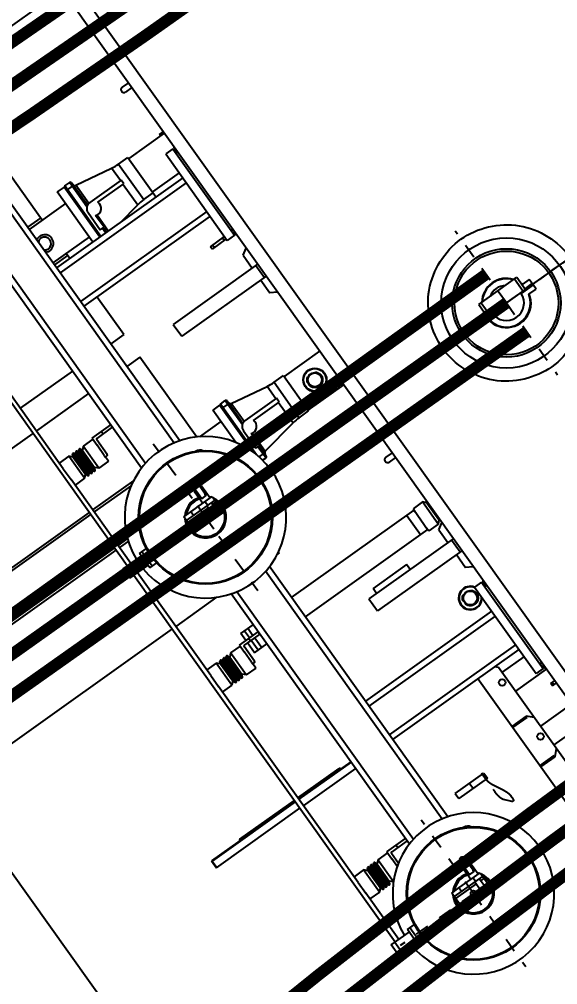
# Model space of a CAD drawing. Header units: feet. Extents: x 2321988 to 2329858, y 6722724 to 6730499.
# Drawn here: x 2326086.94 to 2326090.77, y 6726888.33 to 6726895.19 of the extents above; entities that cross this region are included whole.
import ezdxf

# ---------------------------------------------------------------- set-up
doc = ezdxf.new("R2010")
doc.units = ezdxf.units.FT
doc.header["$MEASUREMENT"] = 0
doc.header["$PDSIZE"] = 5
doc.linetypes.add('Midpoint Site Plan$0$CENTER', pattern=[2, 1.25, -0.25, 0.25, -0.25])
doc.linetypes.add('Midpoint Site Plan$0$HIDDEN', pattern=[0.375, 0.25, -0.125])
doc.layers.add('BESS Dimensions', color=3, linetype='Continuous')
doc.layers.add('C-BESS-EQUIPMENT', color=255, linetype='Continuous')
doc.styles.add('TG_DIMS', font='arial.ttf')
doc.dimstyles.new('TG-PROPOSED-ANNO', dxfattribs={"dimtxt": 0.1, "dimasz": 0.1, "dimexe": 0.05, "dimexo": 0.05, "dimgap": 0.02, "dimtad": 0, "dimtih": 1, "dimtoh": 1, "dimdsep": 46, "dimtxsty": 'TG_DIMS', "dimcen": 0, "dimclrd": 256, "dimclre": 256, "dimclrt": 256, "dimaunit": 1, "dimadec": 6, "dimazin": 2, "dimtfac": 1, "dimtofl": 0, "dimtmove": 1, "dimatfit": 3, "dimfxl": 1, "dimtolj": 1, "dimtzin": 0, "dimarcsym": 0})

# ---------------------------------------------------------------- blocks, each defined once
blk = doc.blocks.new('Midpoint Site Plan$0$A$Cc1a3344c')
at = {"linetype": 'Midpoint Site Plan$0$CENTER'}
for p, q in [((0, 0), (0, -799.2)), ((0, -850), (0, -659)), ((0, -850), (-191, -850)), ((0, -850), (191, -850)), ((0, -850), (0, -1041)), ((0, -900.8), (0, -3083.7)), ((0, -1600), (0, -1455.2)), ((875, -1461.6), (879.7, -1461.6)), ((1000, -1650), (1000, -1455.2)), ((833.1, -1479), (855.9, -1467.1)), ((885.7, -1466.9), (872.5, -1479.1)), ((797.5, -1484.6), (814, -1484.6)), ((849.1, -1484.6), (841.5, -1484.6)), ((0, -1650), (0, -1600)), ((-50, -1650), (-194.8, -1650)), ((0, -1650), (-50, -1650)), ((0, -1650), (50, -1650)), ((0, -1650), (0, -1700)), ((50, -1650), (194.8, -1650)), ((1000, -1650), (805.2, -1650)), ((1000, -1650), (1194.8, -1650)), ((1000, -1650), (1000, -1844.8)), ((0, -1700), (0, -1844.8))]:
    blk.add_line(p, q, dxfattribs=at)
at = {"linetype": 'Continuous'}
for p, q in [((-1.6, -780.2), (-12.7, -780.2)), ((-12.7, -780.2), (-12.7, -799.2)), ((-1.6, -799.2), (-1.6, -780.2)), ((12.7, -780.2), (1.6, -780.2)), ((1.6, -780.2), (1.6, -811.9)), ((12.7, -799.3), (12.7, -780.2)), ((-32, -799.2), (0, -799.2)), ((-32, -900.8), (-32, -799.2)), ((-32, -805.5), (0, -805.5)), ((0, -900.8), (0, -799.2)), ((-32, -894.4), (0, -894.4)), ((-32, -900.8), (0, -900.8)), ((2359.7, -1210.2), (-1958.5, -1210.2)), ((2367.9, -1240), (-1958.5, -1240)), ((-1110.9, -1240), (-1110.9, -1464.5)), ((-1079.1, -1240), (-1079.1, -1464.5)), ((-863.3, -1240), (-863.3, -1256.6)), ((-850.6, -1240), (-850.6, -1256.6)), ((-733.2, -1250.1), (-733.2, -1240)), ((-729.4, -1246.2), (-733.2, -1246.2)), ((-729.4, -1250.1), (-733.2, -1250.1)), ((-729.4, -1240), (-729.4, -1334.5)), ((-691.1, -1244.5), (-461.1, -1244.5)), ((-691.1, -1244.5), (-691.1, -1263.5)), ((-678.7, -1240), (-678.7, -1244.5)), ((-473.5, -1240), (-473.5, -1244.5)), ((-461.1, -1244.5), (-461.1, -1263.5)), ((-415, -1254.5), (-423.4, -1240)), ((-380.9, -1240), (-380.9, -1464.5)), ((-380.9, -1244.5), (-349.1, -1244.5)), ((-349.1, -1240), (-349.1, -1464.5)), ((-306.6, -1240), (-315, -1254.5)), ((-149.5, -1240), (-149.5, -1334.5)), ((-60.5, -1240), (-60.5, -1334.5)), ((-3.2, -1250.1), (-3.2, -1240)), ((3.2, -1246.2), (-3.2, -1246.2)), ((3.2, -1250.1), (-3.2, -1250.1)), ((3.2, -1250.1), (3.2, -1240)), ((120.7, -1240), (120.7, -1256.6)), ((133.4, -1240), (133.4, -1256.6)), ((252.5, -1241.2), (245.7, -1248)), ((304.3, -1248), (245.7, -1248)), ((245.7, -1248), (245.7, -1273.4)), ((252.5, -1241.2), (249.4, -1240)), ((252.5, -1241.2), (297.5, -1241.2)), ((297.5, -1241.2), (300.6, -1240)), ((297.5, -1241.2), (304.3, -1248)), ((304.3, -1248), (304.3, -1273.4)), ((315, -1254.5), (306.6, -1240)), ((349.1, -1240), (349.1, -1464.5)), ((349.1, -1244.5), (380.9, -1244.5)), ((380.9, -1240), (380.9, -1464.5)), ((423.4, -1240), (415, -1254.5)), ((461.1, -1244.5), (691.1, -1244.5)), ((461.1, -1244.5), (461.1, -1263.5)), ((473.5, -1240), (473.5, -1244.5)), ((678.7, -1240), (678.7, -1244.5)), ((691.1, -1244.5), (691.1, -1263.5)), ((696, -1240), (696, -1321.8)), ((726.8, -1250.1), (726.8, -1240)), ((733.2, -1246.2), (726.8, -1246.2)), ((733.2, -1250.1), (726.8, -1250.1)), ((733.2, -1250.1), (733.2, -1240)), ((789, -1240), (789, -1321.8)), ((839, -1240), (839, -1321.8)), ((-691.1, -1263.5), (-461.1, -1263.5)), ((-640.5, -1263.5), (-640.5, -1334.5)), ((-626.9, -1263.5), (-626.9, -1599.2)), ((-614.2, -1263.5), (-614.2, -1599.2)), ((-538, -1263.5), (-538, -1599.2)), ((-525.3, -1263.5), (-525.3, -1599.2)), ((-471.1, -1301.5), (-471.1, -1263.5)), ((-464.8, -1269.5), (-471.1, -1269.5)), ((-464.8, -1263.5), (-464.8, -1301.5)), ((-415, -1254.5), (-380.9, -1254.5)), ((-349.1, -1254.5), (-315, -1254.5)), ((245.7, -1273.4), (252.8, -1273.4)), ((249.6, -1273.4), (300.4, -1273.4)), ((249.6, -1599.2), (249.6, -1273.4)), ((297.2, -1273.4), (304.3, -1273.4)), ((300.4, -1273.4), (300.4, -1599.2)), ((315, -1254.5), (349.1, -1254.5)), ((380.9, -1254.5), (415, -1254.5)), ((461.1, -1263.5), (691.1, -1263.5)), ((525.3, -1263.5), (525.3, -1599.2)), ((538, -1263.5), (538, -1599.2)), ((614.2, -1263.5), (614.2, -1599.2)), ((626.9, -1263.5), (626.9, -1599.2)), ((646, -1263.5), (646, -1321.8)), ((-464.8, -1295.5), (-471.1, -1295.5)), ((249.6, -1292.4), (300.4, -1292.4)), ((-464.8, -1301.5), (-471.1, -1301.5)), ((-732.1, -1334.5), (-626.9, -1334.5)), ((-732.1, -1359.5), (-732.1, -1334.5)), ((-637.9, -1359.5), (-637.9, -1334.5)), ((-152.1, -1334.5), (-57.9, -1334.5)), ((-152.1, -1359.5), (-152.1, -1334.5)), ((-57.9, -1359.5), (-57.9, -1334.5)), ((632.8, -1321.8), (626.9, -1327.7)), ((982.2, -1321.8), (632.8, -1321.8)), ((766.2, -1321.8), (753.5, -1334.5)), ((753.5, -1334.5), (756.7, -1334.5)), ((753.5, -1334.5), (753.5, -1372.6)), ((756.7, -1334.5), (756.7, -1372.6)), ((861.5, -1334.5), (848.8, -1321.8)), ((861.5, -1334.5), (858.3, -1334.5)), ((858.3, -1372.6), (858.3, -1334.5)), ((861.5, -1372.6), (861.5, -1334.5)), ((349.1, -1355), (336.1, -1355)), ((336.1, -1355), (336.1, -1444)), ((-748.5, -1461.4), (-733.6, -1376.9)), ((-700.8, -1376.9), (-733.6, -1376.9)), ((-732.1, -1359.5), (-637.9, -1359.5)), ((-690.8, -1375.2), (-700.8, -1375.2)), ((-700.8, -1375.2), (-700.8, -1458.5)), ((-690.8, -1443.9), (-690.8, -1375.2)), ((-690.8, -1376.9), (-636.4, -1376.9)), ((-626.9, -1430.4), (-636.4, -1376.9)), ((-168.5, -1461.4), (-153.6, -1376.9)), ((-120.8, -1376.9), (-153.6, -1376.9)), ((-152.1, -1359.5), (-57.9, -1359.5)), ((-110.8, -1375.2), (-120.8, -1375.2)), ((-120.8, -1375.2), (-120.8, -1458.5)), ((-110.8, -1443.9), (-110.8, -1375.2)), ((-110.8, -1376.9), (-56.4, -1376.9)), ((-41.5, -1461.4), (-56.4, -1376.9)), ((1014, -1372.6), (626.9, -1372.6)), ((753.5, -1363.9), (756.7, -1363.9)), ((861.5, -1363.9), (858.3, -1363.9)), ((1014, -1475.9), (1014, -1372.6)), ((-700.5, -1461.4), (-748.5, -1461.4)), ((-669.5, -1461.4), (-626.9, -1461.4)), ((-120.5, -1461.4), (-168.5, -1461.4)), ((-89.5, -1461.4), (-41.5, -1461.4)), ((349.1, -1444), (336.1, -1444)), ((-761, -1468.5), (-697.2, -1468.5)), ((-761, -1481.5), (-761, -1468.5)), ((-626.9, -1481.5), (-761, -1481.5)), ((-758, -1465.5), (-699.1, -1465.5)), ((-751, -1484.5), (-751, -1465.5)), ((-685, -1474.3), (-639.1, -1474.3)), ((-639.1, -1464.5), (-670.4, -1464.5)), ((-639.1, -1474.3), (-639.1, -1464.5)), ((-639.1, -1465.5), (-626.9, -1465.5)), ((-639.1, -1468.5), (-626.9, -1468.5)), ((-380.9, -1464.5), (-349.1, -1464.5)), ((-181, -1468.5), (-117.2, -1468.5)), ((-181, -1481.5), (-181, -1468.5)), ((-46.1, -1481.5), (-181, -1481.5)), ((-178, -1465.5), (-119.1, -1465.5)), ((-171, -1484.5), (-171, -1465.5)), ((-105, -1474.3), (-59.1, -1474.3)), ((-59.1, -1464.5), (-90.4, -1464.5)), ((-59.1, -1474.3), (-59.1, -1464.5)), ((-59.1, -1465.5), (-32, -1465.5)), ((-59.1, -1468.5), (-29, -1468.5)), ((-39, -1479.4), (-39, -1465.5)), ((-29, -1477.8), (-29, -1468.5)), ((349.1, -1464.5), (380.9, -1464.5)), ((801.2, -1480.6), (813.9, -1480.6)), ((801.2, -1556.8), (801.2, -1480.6)), ((813.9, -1480.6), (813.9, -1556.8)), ((-626.9, -1484.5), (-760, -1484.5)), ((-760, -1484.5), (-760, -1502.5)), ((-626.9, -1502.5), (-760, -1502.5)), ((-729.4, -1502.5), (-729.4, -1599.2)), ((-640.5, -1502.5), (-640.5, -1599.2)), ((-56.1, -1484.5), (-180, -1484.5)), ((-180, -1484.5), (-180, -1502.5)), ((-93.5, -1502.5), (-180, -1502.5)), ((-149.5, -1502.5), (-149.5, -1559.1)), ((801.2, -1518.7), (813.9, -1518.7)), ((-729.4, -1564.5), (-847.7, -1564.5)), ((-735, -1564.5), (-735, -1599.2)), ((-626.9, -1564.5), (-640.5, -1564.5)), ((-635, -1564.5), (-635, -1599.2)), ((-425, -1564.5), (-525.3, -1564.5)), ((-425, -1564.5), (-425, -1599.2)), ((-152.4, -1564.5), (-365, -1564.5)), ((-365, -1564.5), (-365, -1599.2)), ((-155, -1564.5), (-155, -1569.6)), ((155, -1564.5), (152.3, -1564.5)), ((155, -1564.5), (155, -1569.4)), ((801.2, -1556.8), (813.9, -1556.8)), ((-167.2, -1599.2), (-832.7, -1599.2)), ((832.8, -1599.2), (167.3, -1599.2)), ((-170.4, -1611.9), (-829.5, -1611.9)), ((-38, -1621.5), (-73, -1621.5)), ((-28, -1617.5), (-60, -1617.5)), ((-60, -1617.5), (-60, -1621)), ((-60, -1621), (-38, -1621)), ((-38, -1621), (-38, -1634)), ((-28, -1612), (13.2, -1612)), ((-28, -1669), (-28, -1612)), ((-18.5, -1612), (-18.5, -1688)), ((3, -1621.5), (-18.5, -1621.5)), ((-13.5, -1612), (-13.5, -1621.5)), ((3, -1633.5), (3, -1621.5)), ((13.2, -1612), (13.2, -1688)), ((829.6, -1611.9), (170.5, -1611.9)), ((962, -1621.5), (927, -1621.5)), ((972, -1617.5), (940, -1617.5)), ((940, -1617.5), (940, -1621)), ((940, -1621), (962, -1621)), ((962, -1621), (962, -1634)), ((972, -1612), (1013.2, -1612)), ((972, -1669), (972, -1612)), ((981.5, -1612), (981.5, -1688)), ((1003, -1621.5), (981.5, -1621.5)), ((986.5, -1612), (986.5, -1621.5)), ((1003, -1633.5), (1003, -1621.5)), ((1013.2, -1612), (1013.2, -1688)), ((-38, -1633.5), (-73, -1633.5)), ((-60, -1634), (-38, -1634)), ((-60, -1634), (-60, -1637.5)), ((-28, -1637.5), (-60, -1637.5)), ((-28, -1631), (-18.5, -1631)), ((3, -1633.5), (-18.5, -1633.5)), ((-13.5, -1633.5), (-13.5, -1688)), ((962, -1633.5), (927, -1633.5)), ((940, -1634), (962, -1634)), ((940, -1634), (940, -1637.5)), ((972, -1637.5), (940, -1637.5)), ((972, -1631), (981.5, -1631)), ((1003, -1633.5), (981.5, -1633.5)), ((986.5, -1633.5), (986.5, -1688)), ((-18.5, -1669), (-28, -1669)), ((-28, -1688), (-28, -1669)), ((981.5, -1669), (972, -1669)), ((972, -1688), (972, -1669)), ((-170.5, -1688.1), (-829.3, -1688.1)), ((13.2, -1688), (-28, -1688)), ((829.5, -1688.1), (170.7, -1688.1)), ((1013.2, -1688), (972, -1688)), ((-167.2, -1700.8), (-832.9, -1700.8)), ((-425, -1700.8), (-425, -1839.7)), ((-365, -1700.8), (-365, -1839.7)), ((-282, -1750.8), (-282, -1700.8)), ((-275.6, -1742.1), (-275.6, -1703.2)), ((832.8, -1700.8), (167.1, -1700.8)), ((249.6, -1733.7), (249.6, -1700.8)), ((268, -1750.8), (268, -1700.8)), ((274.4, -1742.1), (274.4, -1703.2)), ((300.4, -1733.7), (300.4, -1700.8)), ((613.7, -1700.8), (613.7, -1839.7)), ((614.7, -1700.8), (614.7, -1839.7)), ((631.7, -1839.7), (631.7, -1700.8)), ((818, -1750.8), (818, -1700.8)), ((824.4, -1742.1), (824.4, -1703.2)), ((-282, -1725.8), (-275.6, -1725.8)), ((-155, -1730.5), (-155, -1839.7)), ((155, -1731), (155, -1839.7)), ((249.6, -1714.7), (268, -1714.7)), ((268, -1724.2), (249.6, -1724.2)), ((268, -1733.7), (249.6, -1733.7)), ((268, -1725.8), (274.4, -1725.8)), ((274.4, -1714.7), (300.4, -1714.7)), ((300.4, -1724.2), (274.4, -1724.2)), ((300.4, -1733.7), (274.4, -1733.7)), ((611.2, -1839.7), (611.2, -1729.9)), ((613.7, -1727.9), (613.2, -1727.9)), ((613.2, -1839.7), (613.2, -1727.9)), ((818, -1725.8), (824.4, -1725.8)), ((-282, -1750.8), (-263.4, -1750.8)), ((-279.3, -1750.8), (-279.3, -1776.2)), ((-234.4, -1744.4), (-273.3, -1744.4)), ((-236.6, -1750.8), (-263.4, -1750.8)), ((-236.6, -1750.8), (-232, -1750.8)), ((-232, -1750.8), (-232, -1746.8)), ((-220.7, -1750.8), (-232, -1750.8)), ((-220.7, -1750.8), (-220.7, -1776.2)), ((-149.5, -1740.6), (-149.5, -1839.7)), ((268, -1750.8), (286.6, -1750.8)), ((270.7, -1750.8), (270.7, -1776.2)), ((315.6, -1744.4), (276.7, -1744.4)), ((313.4, -1750.8), (286.6, -1750.8)), ((313.4, -1750.8), (318, -1750.8)), ((318, -1750.8), (318, -1746.8)), ((329.3, -1750.8), (318, -1750.8)), ((329.3, -1750.8), (329.3, -1776.2)), ((818, -1750.8), (836.6, -1750.8)), ((820.7, -1750.8), (820.7, -1776.2)), ((853.1, -1744.4), (826.7, -1744.4)), ((857.3, -1750.8), (836.6, -1750.8)), ((-220.7, -1776.2), (-279.3, -1776.2)), ((-279.3, -1776.2), (-272.5, -1783)), ((-220.7, -1776.2), (-227.5, -1783)), ((329.3, -1776.2), (270.7, -1776.2)), ((270.7, -1776.2), (277.5, -1783)), ((329.3, -1776.2), (322.5, -1783)), ((879.1, -1776.2), (820.7, -1776.2)), ((820.7, -1776.2), (827.5, -1783)), ((879.2, -1776.3), (872.5, -1783)), ((-278.1, -1785.2), (-272.5, -1783)), ((-278.1, -1785.2), (-221.9, -1785.2)), ((-278.1, -1788.9), (-221.9, -1788.9)), ((-272.5, -1791.2), (-278.1, -1788.9)), ((-278.1, -1793.4), (-272.5, -1791.2)), ((-278.1, -1793.4), (-221.9, -1793.4)), ((-278.1, -1797.1), (-221.9, -1797.1)), ((-272.5, -1799.3), (-278.1, -1797.1)), ((-272.5, -1783), (-227.5, -1783)), ((-272.5, -1791.2), (-227.5, -1791.2)), ((-221.9, -1785.2), (-227.5, -1783)), ((-227.5, -1791.2), (-221.9, -1788.9)), ((-221.9, -1793.4), (-227.5, -1791.2)), ((-227.5, -1799.3), (-221.9, -1797.1)), ((-19, -1812), (-19, -1793.3)), ((19, -1812), (19, -1793.3)), ((271.9, -1785.2), (277.5, -1783)), ((271.9, -1785.2), (328.1, -1785.2)), ((271.9, -1788.9), (328.1, -1788.9)), ((277.5, -1791.2), (271.9, -1788.9)), ((271.9, -1793.4), (277.5, -1791.2)), ((271.9, -1793.4), (328.1, -1793.4)), ((271.9, -1797.1), (328.1, -1797.1)), ((277.5, -1799.3), (271.9, -1797.1)), ((277.5, -1783), (322.5, -1783)), ((277.5, -1791.2), (322.5, -1791.2)), ((328.1, -1785.2), (322.5, -1783)), ((322.5, -1791.2), (328.1, -1788.9)), ((328.1, -1793.4), (322.5, -1791.2)), ((322.5, -1799.3), (328.1, -1797.1)), ((821.9, -1785.2), (827.5, -1783)), ((821.9, -1785.2), (878.1, -1785.2)), ((821.9, -1788.9), (878.1, -1788.9)), ((827.5, -1791.2), (821.9, -1788.9)), ((821.9, -1793.4), (827.5, -1791.2)), ((821.9, -1793.4), (878.1, -1793.4)), ((821.9, -1797.1), (878.1, -1797.1)), ((827.5, -1799.3), (821.9, -1797.1)), ((827.5, -1783), (872.5, -1783)), ((827.5, -1791.2), (872.5, -1791.2)), ((878.1, -1785.2), (872.5, -1783)), ((872.5, -1791.2), (878.1, -1788.9)), ((878.1, -1793.4), (872.5, -1791.2)), ((872.5, -1799.3), (878.1, -1797.1)), ((981, -1812), (981, -1793.3)), ((1019, -1812), (1019, -1793.3)), ((-272.5, -1807.5), (-279.3, -1814.3)), ((-220.7, -1814.3), (-279.3, -1814.3)), ((-279.3, -1814.3), (-279.3, -1839.7)), ((-278.1, -1801.6), (-272.5, -1799.3)), ((-278.1, -1801.6), (-221.9, -1801.6)), ((-278.1, -1805.3), (-221.9, -1805.3)), ((-272.5, -1807.5), (-278.1, -1805.3)), ((-272.5, -1799.3), (-227.5, -1799.3)), ((-272.5, -1807.5), (-227.5, -1807.5)), ((-221.9, -1801.6), (-227.5, -1799.3)), ((-227.5, -1807.5), (-221.9, -1805.3)), ((-227.5, -1807.5), (-220.7, -1814.3)), ((-220.7, -1814.3), (-220.7, -1839.7)), ((-60.5, -1813.9), (-60.5, -1839.7)), ((-55, -1815.7), (-55, -1839.7)), ((19, -1805.7), (-19, -1805.7)), ((19, -1812), (-19, -1812)), ((-12.5, -1859.8), (-12.5, -1812)), ((12.5, -1859.8), (12.5, -1812)), ((277.5, -1807.5), (270.7, -1814.3)), ((329.3, -1814.3), (270.7, -1814.3)), ((270.7, -1814.3), (270.7, -1839.7)), ((271.9, -1801.6), (277.5, -1799.3)), ((271.9, -1801.6), (328.1, -1801.6)), ((271.9, -1805.3), (328.1, -1805.3)), ((277.5, -1807.5), (271.9, -1805.3)), ((277.5, -1799.3), (322.5, -1799.3)), ((277.5, -1807.5), (322.5, -1807.5)), ((328.1, -1801.6), (322.5, -1799.3)), ((322.5, -1807.5), (328.1, -1805.3)), ((322.5, -1807.5), (329.3, -1814.3)), ((329.3, -1814.3), (329.3, -1839.7)), ((611.2, -1811.1), (613.7, -1811.1)), ((827.5, -1807.5), (820.7, -1814.3)), ((879.3, -1814.3), (820.7, -1814.3)), ((820.7, -1814.3), (820.7, -1839.7)), ((821.9, -1801.6), (827.5, -1799.3)), ((821.9, -1801.6), (878.1, -1801.6)), ((821.9, -1805.3), (878.1, -1805.3)), ((827.5, -1807.5), (821.9, -1805.3)), ((827.5, -1799.3), (872.5, -1799.3)), ((827.5, -1807.5), (872.5, -1807.5)), ((878.1, -1801.6), (872.5, -1799.3)), ((872.5, -1807.5), (878.1, -1805.3)), ((872.5, -1807.5), (879.3, -1814.3)), ((879.3, -1814.3), (879.3, -1839.7)), ((1019, -1805.7), (981, -1805.7)), ((1019, -1812), (981, -1812)), ((987.5, -1859.8), (987.5, -1812)), ((1012.5, -1859.8), (1012.5, -1812)), ((-264.5, -1839.7), (-785.5, -1839.7)), ((-264.5, -1839.7), (-235.5, -1839.7)), ((-12.5, -1839.7), (-235.5, -1839.7)), ((285.5, -1839.7), (12.5, -1839.7)), ((285.5, -1839.7), (314.5, -1839.7)), ((835.5, -1839.7), (314.5, -1839.7)), ((835.5, -1839.7), (864.5, -1839.7)), ((987.5, -1839.7), (864.5, -1839.7)), ((-12.5, -1849.2), (-987.5, -1849.2)), ((-365, -1849.2), (-365, -2924.5)), ((-155, -1849.2), (-155, -2924.5)), ((-149.5, -1849.2), (-149.5, -2924.5)), ((-60.5, -1849.2), (-60.5, -2924.5)), ((-55, -1849.2), (-55, -3000.7)), ((12.5, -1850.3), (-12.5, -1850.3)), ((12.5, -1859.8), (-12.5, -1859.8)), ((987.5, -1849.2), (12.5, -1849.2)), ((155, -1849.2), (155, -2959.5)), ((611.2, -1993.9), (611.2, -1849.2)), ((613.2, -1995.9), (613.2, -1849.2)), ((613.7, -1849.2), (613.7, -2071.1)), ((614.7, -1849.2), (614.7, -2070.1)), ((631.7, -2071.1), (631.7, -1849.2)), ((1012.5, -1850.3), (987.5, -1850.3)), ((1012.5, -1859.8), (987.5, -1859.8)), ((611.2, -1912.7), (613.7, -1912.7)), ((613.7, -1995.9), (613.2, -1995.9)), ((613.7, -2071.1), (631.7, -2071.1)), ((614.7, -2070.1), (631.7, -2070.1))]:
    blk.add_line(p, q, dxfattribs=at)
for centre, radius in [((0, -850), 141), ((0, -850), 117.5), ((0, -850), 112.5), ((-105, -1284.5), 25.4), ((-105, -1284.5), 24.4), ((-105, -1284.5), 16), ((-105, -1284.5), 15), ((475, -1284.5), 16), ((475, -1284.5), 15), ((664, -1334.5), 7.14), ((807.6, -1334.5), 7.14), ((0, -1650), 144.8), ((1000, -1650), 144.8), ((0, -1650), 143), ((1000, -1650), 143), ((0, -1650), 6), ((1000, -1650), 6)]:
    blk.add_circle(centre, radius, dxfattribs=at)
at = {"linetype": 'Midpoint Site Plan$0$HIDDEN'}
for centre in [(-105, -1284.5), (475, -1284.5)]:
    blk.add_circle(centre, 16.9, dxfattribs=at)
at = {"linetype": 'Continuous'}
for centre, radius, start, end in [((0, -850), 53.3, 127.2357, 232.7643), ((0, -850), 52.3, 127.7396, 232.2604), ((0, -850), 53.3, 103.9308, 107.0191), ((0, -850), 53.3, 252.9809, 76.0574), ((0, -850), 52.3, 256.3287, 75.9412), ((0, -850), 53.3, 88.2886, 91.7114), ((0, -850), 38.1, 87.5895, 90), ((0, -850), 38.1, 270, 87.6116), ((0, -850), 38.1, 147.1436, 212.8564), ((-678.7, -1219.1), 25.4, 235.3685, 270), ((-473.5, -1219.1), 25.4, 270, 304.6315), ((473.5, -1219.1), 25.4, 235.3685, 270), ((678.7, -1219.1), 25.4, 270, 304.6315), ((-857, -1256.6), 6.35, 180, 0), ((127, -1256.6), 6.35, 180, 0), ((475, -1284.5), 25.4, 123.1759, 55.8643), ((475, -1284.5), 24.4, 120.4081, 59.5919), ((-832.1, -1359.5), 100, 350, 0), ((-537.9, -1359.5), 100, 180, 190), ((-252.1, -1359.5), 100, 350, 0), ((42.1, -1359.5), 100, 180, 190), ((-753.5, -1460.5), 5, 270, 350), ((-685, -1458.5), 15.8, 180, 270), ((-685, -1458.5), 15.8, 337.6402, 111.4669), ((-173.5, -1460.5), 5, 270, 350), ((-105, -1458.5), 15.8, 180, 270), ((-105, -1458.5), 15.8, 337.6402, 111.4669), ((-36.5, -1460.5), 5, 190, 270), ((-758, -1468.5), 3, 90, 180), ((-758, -1481.5), 3, 180, 270), ((-178, -1468.5), 3, 90, 180), ((-178, -1481.5), 3, 180, 270), ((0, -1650), 175, 274.1134, 265.888), ((-32, -1468.5), 3, 0, 90), ((1000, -1650), 175, 274.1134, 265.888), ((-685, -1589.5), 19, 329.0905, 210.9095), ((-685, -1589.5), 14, 315.6255, 224.3744), ((-110, -1586.5), 19, 124.7656, 171.6315), ((110, -1586.5), 19, 8.3685, 55.2344), ((890, -1586.5), 19, 124.7656, 171.6315), ((1110, -1586.5), 19, 8.3685, 55.2344), ((0, -1650), 44.8, 238.3484, 121.6516), ((0, -1650), 41.8, 245.6288, 114.3712), ((1000, -1650), 44.8, 238.3484, 121.6516), ((1000, -1650), 41.8, 245.6288, 114.3712), ((-73, -1627.5), 6, 90, 270), ((-42.3, -1627.2), 5.73, 56.848, 61.3208), ((-42.3, -1627.2), 5.71, 53.6886, 56.8489), ((-42.2, -1627.1), 5.55, 41.4069, 53.7422), ((0, -1650), 44.8, 128.7617, 133.2823), ((927, -1627.5), 6, 90, 270), ((957.7, -1627.2), 5.73, 56.848, 61.3208), ((957.7, -1627.2), 5.71, 53.6886, 56.8489), ((957.8, -1627.1), 5.55, 41.4069, 53.7422), ((1000, -1650), 44.8, 128.7617, 133.2823), ((0, -1650), 44.8, 163.7401, 231.2383), ((0, -1650), 44.8, 158.3211, 159.0828), ((0, -1650), 41.8, 162.5431, 227.7609), ((-42.2, -1627.8), 5.7, 297.5821, 302.0436), ((0, -1650), 41.8, 156.7011, 157.4665), ((1000, -1650), 44.8, 163.7401, 231.2383), ((1000, -1650), 44.8, 158.3211, 159.0828), ((1000, -1650), 41.8, 162.5431, 227.7609), ((957.8, -1627.8), 5.7, 297.5821, 302.0436), ((1000, -1650), 41.8, 156.7011, 157.4665), ((-278, -1703.2), 2.38, 0, 90), ((272, -1703.2), 2.38, 0, 90), ((822, -1703.2), 2.38, 0, 90), ((613.2, -1729.9), 2, 90, 180), ((-273.3, -1742.1), 2.38, 180, 270), ((-234.4, -1746.8), 2.38, 0, 90), ((276.7, -1742.1), 2.38, 180, 270), ((315.6, -1746.8), 2.38, 0, 90), ((826.7, -1742.1), 2.38, 180, 270), ((-277.3, -1787.1), 2, 111.8839, 248.1161), ((-277.3, -1795.2), 2, 111.8839, 248.1161), ((-222.7, -1787.1), 2, 291.8839, 68.1161), ((-222.7, -1795.2), 2, 291.8839, 68.1161), ((272.7, -1787.1), 2, 111.8839, 248.1161), ((272.7, -1795.2), 2, 111.8839, 248.1161), ((327.3, -1787.1), 2, 291.8839, 68.1161), ((327.3, -1795.2), 2, 291.8839, 68.1161), ((822.7, -1787.1), 2, 111.8839, 248.1161), ((822.7, -1795.2), 2, 111.8839, 248.1161), ((877.3, -1787.1), 2, 291.8839, 68.1161), ((877.3, -1795.2), 2, 291.8839, 68.1161), ((-277.3, -1803.4), 2, 111.8839, 248.1161), ((-222.7, -1803.4), 2, 291.8839, 68.1161), ((272.7, -1803.4), 2, 111.8839, 248.1161), ((327.3, -1803.4), 2, 291.8839, 68.1161), ((822.7, -1803.4), 2, 111.8839, 248.1161), ((877.3, -1803.4), 2, 291.8839, 68.1161), ((613.2, -1993.9), 2, 180, 270)]:
    blk.add_arc(centre, radius, start, end, dxfattribs=at)
for points, knots in [([(-169.5, -850.1), (-169.5, -806.9), (-132.8, -716.8), (0, -662.5), (132.8, -716.8), (169.5, -806.9), (169.5, -850.1)], [0, 0, 0, 0, 0.249988, 0.5, 0.750012, 1, 1, 1, 1]), ([(169.5, -850.1), (169.5, -893.3), (132.8, -983.4), (0, -1037.6), (-132.8, -983.4), (-169.5, -893.3), (-169.5, -850.1)], [0, 0, 0, 0, 0.249988, 0.5, 0.750012, 1, 1, 1, 1]), ([(-39.5, -1622.2), (-39.9, -1622), (-40.7, -1621.6), (-41.6, -1621.5), (-42.1, -1621.5)], [0, 0, 0, 0, 0.502621, 1, 1, 1, 1]), ([(960.5, -1622.2), (960.1, -1622), (959.3, -1621.6), (958.4, -1621.5), (957.9, -1621.5)], [0, 0, 0, 0, 0.502621, 1, 1, 1, 1]), ([(-42.1, -1633.5), (-41.6, -1633.5), (-40.8, -1633.3), (-39.9, -1633), (-39.5, -1632.8)], [0, 0, 0, 0, 0.498743, 1, 1, 1, 1]), ([(-39.1, -1632.6), (-38.9, -1632.5), (-38.5, -1632.2), (-38.2, -1631.8), (-38, -1631.6)], [0, 0, 0, 0, 0.502028, 1, 1, 1, 1]), ([(957.9, -1633.5), (958.4, -1633.5), (959.2, -1633.3), (960.1, -1633), (960.5, -1632.8)], [0, 0, 0, 0, 0.498743, 1, 1, 1, 1]), ([(960.9, -1632.6), (961.1, -1632.5), (961.5, -1632.2), (961.8, -1631.8), (962, -1631.6)], [0, 0, 0, 0, 0.502028, 1, 1, 1, 1])]:
    blk.add_open_spline(points, degree=3, knots=knots, dxfattribs=at)
at = {"linetype": 'Midpoint Site Plan$0$CENTER'}
for points, knots in [([(855.9, -1467.1), (856.3, -1466.9), (856.9, -1466.6), (857.7, -1466.2), (858.2, -1466), (858.7, -1465.8), (858.9, -1465.7), (859.1, -1465.6), (859.3, -1465.5), (859.7, -1465.3), (860.2, -1465.1), (860.9, -1464.9), (861.5, -1464.6), (862, -1464.4), (862.3, -1464.3), (862.4, -1464.2), (862.5, -1464.2), (862.7, -1464.1), (862.8, -1464.1), (863.1, -1464), (863.7, -1463.8), (864.4, -1463.6), (865.1, -1463.3), (865.5, -1463.2), (865.7, -1463.1), (865.9, -1463.1), (866, -1463), (866.2, -1463), (866.6, -1462.9), (867.1, -1462.8), (867.7, -1462.6), (868.2, -1462.5), (868.6, -1462.4), (868.9, -1462.3), (869, -1462.3), (869.1, -1462.3), (869.2, -1462.2), (869.3, -1462.2), (869.6, -1462.2), (870.1, -1462.1), (870.6, -1462), (871.2, -1461.9), (871.6, -1461.8), (871.9, -1461.8), (872, -1461.8), (872.1, -1461.8), (872.2, -1461.8), (872.4, -1461.7), (872.6, -1461.7), (873, -1461.7), (873.4, -1461.7), (874.1, -1461.6), (874.6, -1461.6), (875, -1461.6)], [0, 0, 0, 0, 0.0625, 0.09375, 0.125, 0.140625, 0.15625, 0.164062, 0.171875, 0.1875, 0.21875, 0.25, 0.28125, 0.3125, 0.320312, 0.328125, 0.332031, 0.335938, 0.34375, 0.359375, 0.375, 0.4375, 0.46875, 0.484375, 0.492188, 0.5, 0.507812, 0.515625, 0.53125, 0.5625, 0.59375, 0.625, 0.640625, 0.65625, 0.664062, 0.667969, 0.671875, 0.679688, 0.6875, 0.71875, 0.75, 0.78125, 0.8125, 0.820312, 0.828125, 0.832031, 0.835938, 0.84375, 0.859375, 0.875, 0.90625, 0.9375, 1, 1, 1, 1]), ([(879.7, -1461.6), (880, -1461.6), (880.6, -1461.6), (881.3, -1461.7), (881.7, -1461.7), (882, -1461.7), (882.3, -1461.7), (882.5, -1461.7), (882.7, -1461.8), (882.7, -1461.8), (882.8, -1461.8), (882.8, -1461.8), (882.9, -1461.8), (883, -1461.8), (883.1, -1461.8), (883.3, -1461.9), (883.6, -1461.9), (884, -1462), (884.3, -1462.1), (884.6, -1462.1), (884.8, -1462.2), (885, -1462.2), (885, -1462.2), (885.1, -1462.2), (885.2, -1462.2), (885.2, -1462.3), (885.2, -1462.3), (885.3, -1462.3), (885.3, -1462.3), (885.4, -1462.4), (885.5, -1462.4), (885.7, -1462.5), (885.8, -1462.6), (886, -1462.7), (886.1, -1462.7), (886.3, -1462.8), (886.4, -1462.9), (886.5, -1462.9), (886.5, -1463), (886.6, -1463), (886.6, -1463), (886.7, -1463), (886.7, -1463), (886.7, -1463.1), (886.7, -1463.1), (886.7, -1463.1), (886.7, -1463.1), (886.8, -1463.2), (886.8, -1463.3), (886.9, -1463.3), (886.9, -1463.4), (887, -1463.5), (887, -1463.6), (887.1, -1463.7), (887.1, -1463.8), (887.2, -1463.9), (887.2, -1464), (887.3, -1464), (887.3, -1464.1), (887.3, -1464.1), (887.3, -1464.1), (887.3, -1464.1), (887.3, -1464.2), (887.3, -1464.2), (887.3, -1464.3), (887.2, -1464.4), (887.2, -1464.6), (887.1, -1464.8), (887.1, -1465), (887.1, -1465.1), (887, -1465.2), (887, -1465.3), (887, -1465.4), (887, -1465.4), (887, -1465.4), (887, -1465.4), (886.9, -1465.5), (886.9, -1465.5), (886.8, -1465.6), (886.8, -1465.7), (886.7, -1465.8), (886.5, -1465.9), (886.4, -1466.1), (886.1, -1466.4), (885.9, -1466.7), (885.7, -1466.9)], [0, 0, 0, 0, 0.0625, 0.09375, 0.109375, 0.125, 0.140625, 0.15625, 0.160156, 0.164062, 0.166016, 0.167969, 0.171875, 0.179688, 0.1875, 0.203125, 0.21875, 0.25, 0.28125, 0.296875, 0.3125, 0.320312, 0.328125, 0.332031, 0.333984, 0.335938, 0.339844, 0.34375, 0.351562, 0.359375, 0.375, 0.390625, 0.40625, 0.421875, 0.4375, 0.453125, 0.46875, 0.476562, 0.484375, 0.492188, 0.496094, 0.498047, 0.5, 0.501953, 0.503906, 0.507812, 0.515625, 0.523438, 0.53125, 0.546875, 0.5625, 0.578125, 0.59375, 0.609375, 0.625, 0.640625, 0.648438, 0.65625, 0.660156, 0.664062, 0.666016, 0.667969, 0.671875, 0.679688, 0.6875, 0.703125, 0.71875, 0.75, 0.78125, 0.796875, 0.8125, 0.820312, 0.828125, 0.832031, 0.833984, 0.835938, 0.839844, 0.84375, 0.851562, 0.859375, 0.875, 0.890625, 0.90625, 0.9375, 1, 1, 1, 1]), ([(814, -1484.6), (814.4, -1484.6), (814.9, -1484.5), (815.6, -1484.5), (816, -1484.5), (816.3, -1484.5), (816.6, -1484.4), (816.7, -1484.4), (816.8, -1484.4), (816.9, -1484.4), (817, -1484.4), (817.2, -1484.4), (817.4, -1484.3), (817.8, -1484.3), (818.3, -1484.2), (818.9, -1484.1), (819.3, -1484), (819.6, -1484), (819.7, -1484), (819.8, -1484), (819.9, -1483.9), (820.1, -1483.9), (820.3, -1483.8), (820.7, -1483.7), (821.2, -1483.6), (821.7, -1483.5), (822.1, -1483.4), (822.4, -1483.3), (822.6, -1483.2), (822.8, -1483.2), (822.9, -1483.2), (823, -1483.2), (823.1, -1483.1), (823.2, -1483.1), (823.4, -1483), (823.6, -1483), (823.9, -1482.8), (824.4, -1482.7), (824.9, -1482.5), (825.4, -1482.4), (825.8, -1482.2), (826.1, -1482.1), (826.3, -1482.1), (826.5, -1482), (826.6, -1481.9), (826.9, -1481.8), (827.4, -1481.6), (828, -1481.4), (828.7, -1481.1), (829.2, -1480.9), (829.6, -1480.7), (829.8, -1480.6), (830, -1480.5), (830.3, -1480.4), (830.7, -1480.2), (831.2, -1480), (832.1, -1479.6), (832.7, -1479.3), (833.1, -1479)], [0, 0, 0, 0, 0.0625, 0.09375, 0.125, 0.140625, 0.15625, 0.164062, 0.167969, 0.171875, 0.179688, 0.1875, 0.203125, 0.21875, 0.25, 0.28125, 0.3125, 0.320312, 0.328125, 0.332031, 0.335938, 0.34375, 0.359375, 0.375, 0.40625, 0.4375, 0.453125, 0.46875, 0.484375, 0.492188, 0.496094, 0.5, 0.503906, 0.507812, 0.515625, 0.53125, 0.546875, 0.5625, 0.59375, 0.625, 0.640625, 0.65625, 0.664062, 0.671875, 0.679688, 0.6875, 0.71875, 0.75, 0.78125, 0.8125, 0.828125, 0.835938, 0.84375, 0.859375, 0.875, 0.90625, 0.9375, 1, 1, 1, 1]), ([(872.5, -1479.1), (872.2, -1479.3), (871.8, -1479.5), (871.3, -1479.9), (871.1, -1480.1), (870.9, -1480.2), (870.7, -1480.3), (870.5, -1480.4), (870.5, -1480.5), (870.4, -1480.5), (870.3, -1480.6), (870.3, -1480.6), (870.3, -1480.6), (870.2, -1480.6), (870.1, -1480.7), (869.9, -1480.8), (869.6, -1480.9), (869.2, -1481.1), (868.8, -1481.3), (868.3, -1481.5), (867.9, -1481.7), (867.7, -1481.8), (867.5, -1481.8), (867.3, -1481.9), (867.3, -1481.9), (867.2, -1482), (867.1, -1482), (867.1, -1482), (866.9, -1482), (866.6, -1482.1), (866.3, -1482.2), (865.9, -1482.3), (865.4, -1482.5), (865, -1482.6), (864.5, -1482.8), (864.2, -1482.8), (863.9, -1482.9), (863.8, -1483), (863.6, -1483), (863.5, -1483), (863.4, -1483.1), (863.3, -1483.1), (863.2, -1483.1), (863, -1483.1), (862.8, -1483.2), (862.5, -1483.2), (862.2, -1483.3), (861.6, -1483.4), (861.1, -1483.5), (860.5, -1483.6), (860.1, -1483.7), (859.7, -1483.8), (859.3, -1483.8), (859.1, -1483.9), (859, -1483.9), (858.8, -1483.9), (858.6, -1483.9), (858.3, -1484), (857.9, -1484), (857.3, -1484.1), (856.6, -1484.2), (855.8, -1484.2), (855.2, -1484.3), (854.9, -1484.3), (854.6, -1484.4), (854.4, -1484.4), (854.2, -1484.4), (854.1, -1484.4), (853.8, -1484.4), (853.4, -1484.4), (852.7, -1484.5), (851.9, -1484.5), (850.7, -1484.5), (849.7, -1484.6), (849.1, -1484.6)], [0, 0, 0, 0, 0.0625, 0.09375, 0.109375, 0.125, 0.140625, 0.148438, 0.15625, 0.160156, 0.164062, 0.166016, 0.167969, 0.171875, 0.179688, 0.1875, 0.203125, 0.21875, 0.25, 0.28125, 0.296875, 0.3125, 0.320312, 0.328125, 0.332031, 0.333984, 0.335938, 0.339844, 0.34375, 0.359375, 0.375, 0.390625, 0.40625, 0.4375, 0.453125, 0.46875, 0.476562, 0.484375, 0.492188, 0.496094, 0.5, 0.503906, 0.507812, 0.515625, 0.523438, 0.53125, 0.546875, 0.5625, 0.59375, 0.609375, 0.625, 0.640625, 0.65625, 0.664062, 0.667969, 0.671875, 0.679688, 0.6875, 0.703125, 0.71875, 0.75, 0.78125, 0.796875, 0.8125, 0.820312, 0.828125, 0.832031, 0.835938, 0.84375, 0.859375, 0.875, 0.90625, 0.9375, 1, 1, 1, 1])]:
    blk.add_open_spline(points, degree=3, knots=knots, dxfattribs=at)
blk = doc.blocks.new('*D109')
at = {"layer": 'BESS Dimensions', "lineweight": -2, "transparency": 16777216}
for p, q in [((2326125.1693, 6727002.8662), (2326110.2842, 6727023.7584)), ((2326105.0412, 6727013.8836), (2326040.7778, 6726968.0974)), ((2325956.6732, 6726908.1749), (2326020.9365, 6726953.961)), ((2325960.5127, 6726885.5523), (2325945.6276, 6726906.4444))]:
    blk.add_line(p, q, dxfattribs=at)
at = {"layer": 'BESS Dimensions', "transparency": 16777216}
for points in [[(2326104.0741, 6727015.241), (2326106.0083, 6727012.5262), (2326113.1855, 6727019.6862)], [(2325955.7061, 6726909.5323), (2325957.6403, 6726906.8175), (2325948.5289, 6726902.3723)]]:
    blk.add_solid(points, dxfattribs=at)
at = {"layer": 'Defpoints', "color": 0, "transparency": 16777216}
for p in [(2326128.0706, 6726998.7941), (2325948.5289, 6726902.3723), (2325963.414, 6726881.4801)]:
    blk.add_point(p, dxfattribs=at)
at = {"layer": 'BESS Dimensions', "transparency": 16777216, "insert": (2326030.8572, 6726961.0292), "char_height": 10, "attachment_point": 5, "style": 'TG_DIMS'}
blk.add_mtext("\\A1;202.17'", dxfattribs=at)

msp = doc.modelspace()

# ---------------------------------------------------------------- linework, layer by layer
at = {"layer": 'C-BESS-EQUIPMENT'}
msp.add_lwpolyline([(2325996.5737, 6726826.3218), (2326168.0101, 6726948.4662)], dxfattribs=at)
msp.add_lwpolyline([(2326094.5737, 6726878.3406), (2326077.7461, 6726901.9591), (2326090.777, 6726911.2433), (2326107.6046, 6726887.6248)], close=True, dxfattribs=at)
at = {"layer": 'C-BESS-EQUIPMENT', "const_width": 0.0833}
for points in [[(2326080.9104, 6726891.7218), (2326081.3622, 6726891.8654), (2326081.8626, 6726892.0545), (2326082.4182, 6726892.3005), (2326083.0333, 6726892.6117), (2326083.7017, 6726892.9836), (2326084.4151, 6726893.4082), (2326085.1647, 6726893.8779), (2326085.942, 6726894.3846), (2326086.7386, 6726894.9207), (2326087.5459, 6726895.4782), (2326088.3553, 6726896.0494)], [(2326080.6457, 6726891.4084), (2326081.0555, 6726891.5182), (2326081.5073, 6726891.6618), (2326082.0076, 6726891.8509), (2326082.5633, 6726892.0969), (2326083.1784, 6726892.4081), (2326083.8468, 6726892.78), (2326084.5601, 6726893.2046), (2326085.3097, 6726893.6742), (2326086.0871, 6726894.181), (2326086.8837, 6726894.7171), (2326087.691, 6726895.2746), (2326088.5004, 6726895.8458)], [(2326080.7907, 6726891.2048), (2326081.2006, 6726891.3146), (2326081.6523, 6726891.4582), (2326082.1527, 6726891.6473), (2326082.7084, 6726891.8933), (2326083.3234, 6726892.2045), (2326083.9919, 6726892.5764), (2326084.7052, 6726893.001), (2326085.4548, 6726893.4706), (2326086.2322, 6726893.9774), (2326087.0288, 6726894.5135), (2326087.836, 6726895.071), (2326088.6454, 6726895.6422)], [(2326080.338, 6726886.2577), (2326090.259, 6726893.3774)], [(2326080.4507, 6726886.0995), (2326090.4041, 6726893.1738)], [(2326080.5798, 6726885.9184), (2326090.5492, 6726892.9702)], [(2326088.3796, 6726887.8438), (2326089.0683, 6726888.3989), (2326089.8011, 6726888.9682), (2326090.568, 6726889.546), (2326091.3586, 6726890.1269), (2326092.1628, 6726890.7054)], [(2326089.2134, 6726888.1953), (2326089.9462, 6726888.7645), (2326090.713, 6726889.3424), (2326091.5036, 6726889.9233), (2326092.3079, 6726890.5018)], [(2326089.3584, 6726887.9917), (2326090.0913, 6726888.5609), (2326090.8581, 6726889.1388), (2326091.6487, 6726889.7197), (2326092.4529, 6726890.2982)]]:
    msp.add_lwpolyline(points, dxfattribs=at)

# ---------------------------------------------------------------- block references
at = {"layer": 'C-BESS-EQUIPMENT', "xscale": 0.003280839895013123, "yscale": 0.003280839895013123, "zscale": 0.003280839895013123, "rotation": 305.4689808292026}
msp.add_blockref('Midpoint Site Plan$0$A$Cc1a3344c', (2326092.6753, 6726894.792), dxfattribs=at)

# ---------------------------------------------------------------- dimensions: what is measured, and where the dimension line sits
at = {"layer": 'BESS Dimensions'}
dim = msp.add_aligned_dim(p1=(2326128.0706, 6726998.7941), p2=(2325963.414, 6726881.4801), distance=-25.6525, dimstyle='TG-PROPOSED-ANNO', override={"dimscale": 50, "dimpost": "'"}, dxfattribs=at)
dim.commit()
dim.dimension.update_dxf_attribs({"geometry": '*D109', "text_midpoint": (2326030.8572, 6726961.0292)})

doc.saveas('drawing.dxf')
